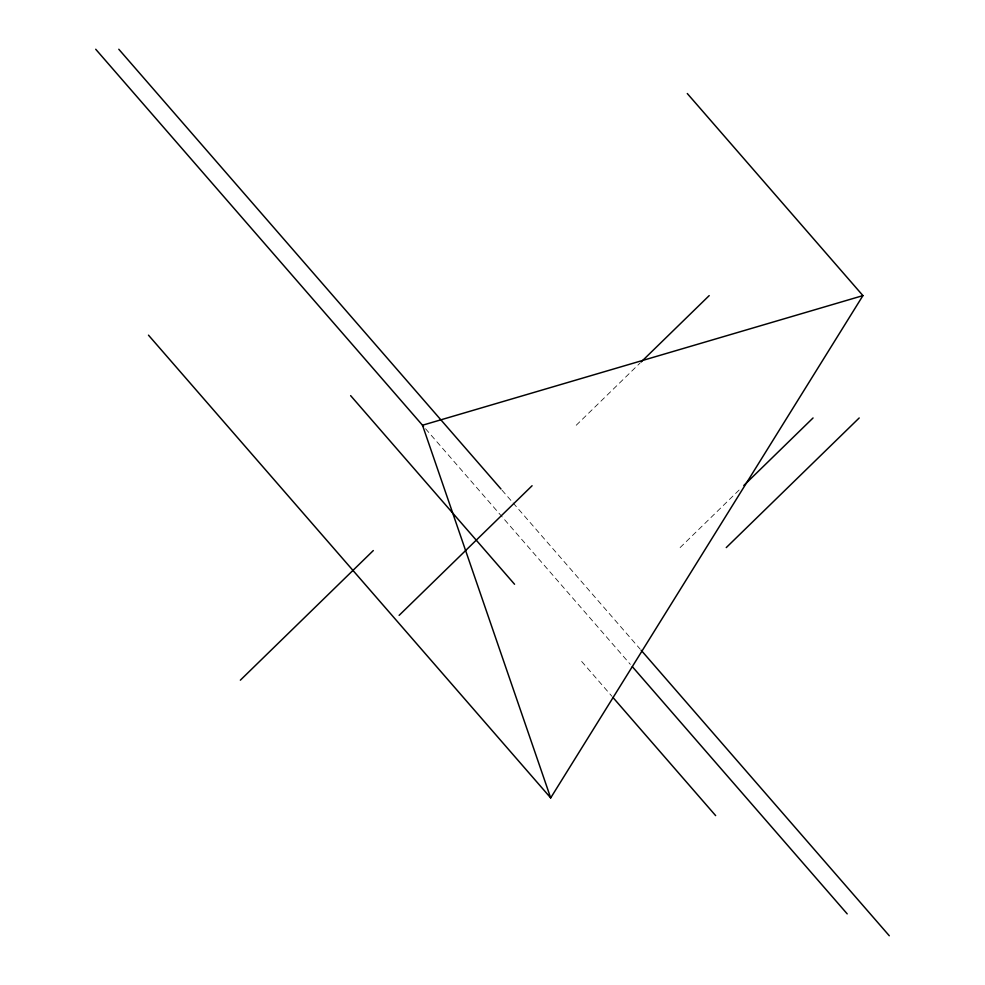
<?xml version="1.0" encoding="UTF-8"?>
<svg xmlns="http://www.w3.org/2000/svg" width="985" height="985" viewBox="0 0 985 985"><rect width="100%" height="100%" fill="white"/><g stroke="black" fill="none" stroke-linecap="round" stroke-linejoin="round"><path stroke-width="0.74" stroke-dasharray="4.92 3.69" d="M576.237 425.237L639.967 363.108M680.106 547.586L741.631 487.6M502.018 490.185L512.101 501.784M513.111 502.941L640.188 649.152M425.557 428.758L630.326 664.346M581.655 661.44L611.87 696.223"/><path stroke-width="1.48" d="M148.476 335.159L550.689 797.912L862.934 295.611L687.284 93.526M240.352 680.179L373.315 550.553M641.063 362.037L709.2 295.611M399.122 615.366L532.085 485.74M743.835 485.457L813.056 417.96M726.253 547.586L859.203 417.96M862.934 295.611L422.503 425.237L550.689 797.912M118.791 49.25L501.008 489.016M641.198 650.309L889.283 935.75M95.717 49.25L423.538 426.431M632.345 666.673L847.198 913.871M350.623 395.625L514.564 584.253M612.879 697.38L715.652 815.617"/></g></svg>
